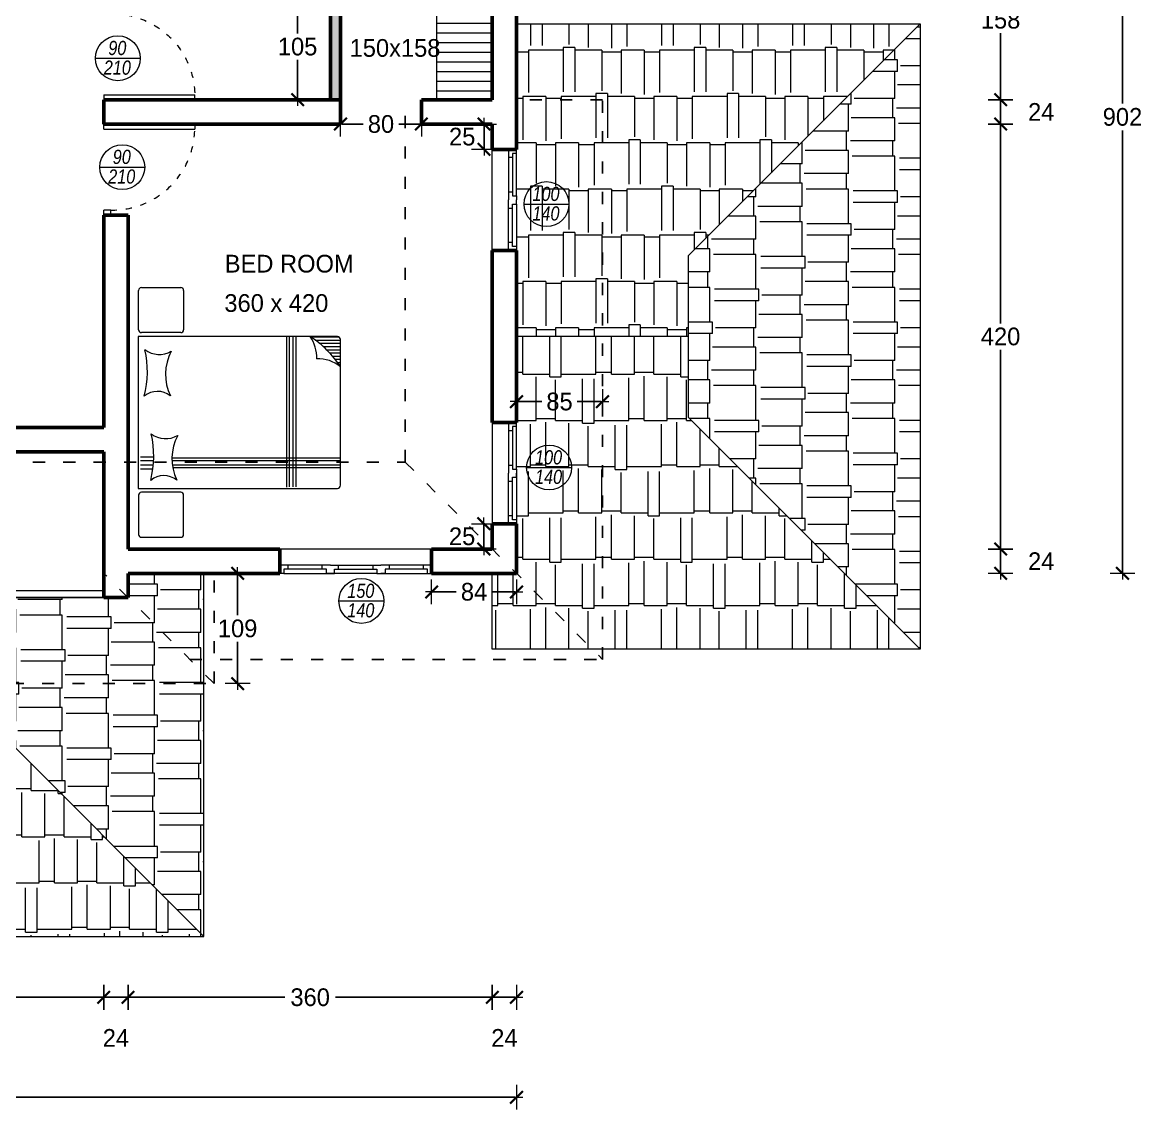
# Model space of a CAD drawing. Header units: centimetres. Extents: x 157 to 5401, y -672 to 3176.
# Drawn here: x 4294 to 5401, y -672 to 402 of the extents above; entities that cross this region are included whole.
import ezdxf

# ---------------------------------------------------------------- set-up
doc = ezdxf.new("R2010")
doc.units = ezdxf.units.CM
doc.header["$PDMODE"] = 35
doc.linetypes.add('ACAD_ISO03W100', pattern=[30, 12, -18])
doc.layers.get('0').update_dxf_attribs({"lineweight": 25})
for name, color, linetype, lineweight in [('1.000', 144, 'Continuous', 13), ('Dimension', 8, 'Continuous', 18), ('Door', 4, 'Continuous', 13), ('DTEXT', 76, 'Continuous', 15), ('FURNIT', 204, 'Continuous', 9), ('Roof Line', 2, 'ACAD_ISO03W100', 25), ('Text', 32, 'Continuous', 20), ('Wall', 1, 'Continuous', 50), ('Win', 5, 'Continuous', 20)]:
    doc.layers.add(name, color=color, linetype=linetype, lineweight=lineweight)
doc.styles.add('ITALIAN', font='ARIALNBI.TTF')
doc.styles.get("Standard").update_dxf_attribs({"font": 'comicbd.ttf'})
doc.dimstyles.get("Standard").update_dxf_attribs({"dimscale": 0.7, "dimtxt": 25, "dimasz": 1.75, "dimexe": 1.25, "dimexo": 0.625, "dimgap": 5, "dimtad": 0, "dimtih": 1, "dimtoh": 1, "dimdec": 0, "dimdsep": 46, "dimtxsty": 'Standard', "dimblk": 'Ar+', "dimcen": 2.5, "dimse1": 1, "dimse2": 1, "dimclrt": 7, "dimadec": 0, "dimazin": 0, "dimtfac": 1, "dimtdec": 0, "dimtmove": 2, "dimatfit": 3, "dimfxl": 1, "dimarcsym": 0})
pattern_1 = [(0, (1086.99, -265.57), (97.155, 45.72), [22.86, -19.05, 26.67, -11.43, 34.29, -15.24]), (0, (1109.85, -263.664), (97.155, 45.72), [19.05, -72.39, 15.24, -22.86]), (0, (1155.57, -268.427), (97.155, 45.72), [11.43, -118.11]), (90, (1086.99, -265.57), (-32.385, 45.72), [43.815, -139.065]), (90, (1109.85, -265.57), (-32.385, 45.72), [42.8625, -140.0175]), (90, (1128.9, -265.57), (-32.385, 45.72), [40.005, -142.875]), (90, (1155.57, -268.427), (-32.385, 45.72), [43.815, -139.065]), (90, (1167, -268.427), (-32.385, 45.72), [43.815, -139.065]), (90, (1201.29, -265.57), (-32.385, 45.72), [41.91, -140.97])]
pattern_2 = [(90, (1086.99, -265.57), (-45.72, 97.155), [22.86, -19.05, 26.67, -11.43, 34.29, -15.24]), (90, (1085.086, -242.71), (-45.72, 97.155), [19.05, -72.39, 15.24, -22.86]), (90, (1089.85, -196.99), (-45.72, 97.155), [11.43, -118.11]), (180, (1086.99, -265.57), (-45.72, -32.385), [43.815, -139.065]), (180, (1086.99, -242.71), (-45.72, -32.385), [42.8625, -140.0175]), (180, (1086.99, -223.66), (-45.72, -32.385), [40.005, -142.875]), (180, (1089.85, -196.99), (-45.72, -32.385), [43.815, -139.065]), (180, (1089.85, -185.56), (-45.72, -32.385), [43.815, -139.065]), (180, (1086.99, -151.27), (-45.72, -32.385), [41.91, -140.97])]

# ---------------------------------------------------------------- blocks, each defined once
blk = doc.blocks.new('BED')
h = blk.add_hatch()
h.set_pattern_fill('LINE', color=256, angle=90, style=0)
h.set_pattern_definition([(90, (596.1703, -996.858), (-3.175, -7e-16), [])])
h.paths.add_polyline_path([(45, -200), (72, -200, 0.414214), (75, -197), (75, -170, -0.104414)])
for p, q in [((-75, 0), (-75, -197)), ((75, 0), (-75, 0)), ((75, -197), (75, 0)), ((-123.4, -3.2), (-123.4, -42.1)), ((-81.7, -0.4), (-120.6, -0.4)), ((-78.9, -42.1), (-78.9, -3.2)), ((-55.8, -2.2), (-55.8, -14.6)), ((-51.7, -2.2), (-51.7, -15)), ((-47.6, -2.2), (-47.6, -15.3)), ((-44, -2.2), (-44, -15.4)), ((78.9, -42.1), (78.9, -3.2)), ((81.7, -0.4), (120.6, -0.4)), ((123.4, -3.2), (123.4, -42.1)), ((-54.4, -34.1), (-54.4, -200)), ((-51.7, -33.7), (-51.7, -200)), ((-47.6, -33.4), (-47.6, -200)), ((-44.9, -33.3), (-44.9, -200)), ((-120.6, -44.9), (-81.7, -44.9)), ((120.6, -44.9), (81.7, -44.9)), ((-73.9, -147.1), (75, -147.1)), ((-73.6, -149.7), (75, -149.7)), ((-73.6, -153.3), (75, -153.3)), ((-73.4, -156.1), (75, -156.1)), ((-72, -200), (72, -200))]:
    blk.add_line(p, q)
for centre, radius, start, end in [((-120.6, -3.2), 2.78, 90, 180), ((-81.7, -3.2), 2.78, 0, 90), ((0.4, -19.1), 20.4, 321.548, 39.7706), ((40.3, 89), 98.1, 255.7159, 282.8073), ((80.6, -20.8), 23.3, 142.6889, 210.7999), ((81.7, -3.2), 2.78, 90, 180), ((120.6, -3.2), 2.78, 0, 90), ((-82.8, -25.5), 20.4, 321.548, 39.7706), ((-42.9, 82.7), 98.1, 255.7159, 282.8073), ((-2.6, -27.1), 23.3, 142.6889, 210.7999), ((37.6, -75.9), 48.9, 62.0019, 115.6938), ((-120.6, -42.1), 2.78, 180, 270), ((-81.7, -42.1), 2.78, 270, 0), ((-45.6, -82.3), 48.9, 62.0019, 115.6938), ((81.7, -42.1), 2.78, 180, 270), ((120.6, -42.1), 2.78, 270, 0), ((-11, -114), 102.7, 303.0782, 326.9218), ((18.8, -177.9), 34.3, 319.8721, 2.475), ((54.2, -139.5), 37, 268.2727, 304.3395), ((-72, -197), 3, 180, 270), ((72, -197), 3, 270, 0)]:
    blk.add_arc(centre, radius, start, end)
blk = doc.blocks.new('90 D1 210')
at = {"linetype": 'ACAD_ISO03W100', "ltscale": 0.5}
blk.add_arc((-8.5, 3.5), 81.5, 88.9456, 178.9456, dxfattribs=at)
at = {"layer": 'Win'}
for p, q in [((-7, 90), (-7, 85)), ((-7, 90), (0, 90)), ((0, 90), (0, 85)), ((-7, 85), (0, 85)), ((0, 5), (-90, 5)), ((-90, 0), (-90, 5)), ((0, 0), (-90, 0)), ((0, 5), (0, 0))]:
    blk.add_line(p, q, dxfattribs=at)
blk = doc.blocks.new('Ar+')
for p, q in [((0, 10), (0, -10)), ((-5, 0), (5, 0))]:
    blk.add_line(p, q)
at = {"lineweight": 35}
blk.add_line((5, 5), (-5, -5), dxfattribs=at)
blk = doc.blocks.new('*D87')
at = {"layer": 'Defpoints', "color": 0, "transparency": 16777216}
for p in [(4758.3, 483.6), (4758.3, 325.6), (5260.8, 325.6)]:
    blk.add_point(p, dxfattribs=at)
at = {"layer": 'Dimension', "color": 0, "lineweight": -2, "transparency": 16777216}
for p, q in [((5260.8, 482.4), (5260.8, 417.7)), ((5260.8, 326.8), (5260.8, 391.5))]:
    blk.add_line(p, q, dxfattribs=at)
at = {"layer": 'Dimension', "color": 0, "lineweight": -2, "transparency": 16777216, "xscale": 1.225, "yscale": 1.225, "zscale": 1.225}
for p, rotation in [((5260.8, 483.6), 90), ((5260.8, 325.6), 270)]:
    blk.add_blockref('Ar+', p, dxfattribs=dict(at, rotation=rotation))
at = {"layer": 'Dimension', "color": 7, "transparency": 16777216, "insert": (5260.8, 404.6), "char_height": 17.5, "attachment_point": 5}
blk.add_mtext('158', dxfattribs=at)
blk = doc.blocks.new('*D88')
at = {"layer": 'Defpoints', "color": 0, "transparency": 16777216}
for p in [(4758.3, 325.6), (4758.3, 301.6), (5260.8, 301.6)]:
    blk.add_point(p, dxfattribs=at)
at = {"layer": 'Dimension', "color": 0, "lineweight": -2, "transparency": 16777216}
blk.add_line((5260.8, 324.4), (5260.8, 302.8), dxfattribs=at)
at = {"layer": 'Dimension', "color": 0, "lineweight": -2, "transparency": 16777216, "xscale": 1.225, "yscale": 1.225, "zscale": 1.225}
for p, rotation in [((5260.8, 325.6), 90), ((5260.8, 301.6), 270)]:
    blk.add_blockref('Ar+', p, dxfattribs=dict(at, rotation=rotation))
at = {"layer": 'Dimension', "color": 7, "transparency": 16777216, "insert": (5301, 313.6), "char_height": 17.5, "attachment_point": 5}
blk.add_mtext('24', dxfattribs=at)
blk = doc.blocks.new('*D89')
at = {"layer": 'Defpoints', "color": 0, "transparency": 16777216}
for p in [(4758.3, 301.6), (4758.3, -118.4), (5260.8, -118.4)]:
    blk.add_point(p, dxfattribs=at)
at = {"layer": 'Dimension', "color": 0, "lineweight": -2, "transparency": 16777216}
for p, q in [((5260.8, 300.4), (5260.8, 104.6)), ((5260.8, -117.2), (5260.8, 78.6))]:
    blk.add_line(p, q, dxfattribs=at)
at = {"layer": 'Dimension', "color": 0, "lineweight": -2, "transparency": 16777216, "xscale": 1.225, "yscale": 1.225, "zscale": 1.225}
for p, rotation in [((5260.8, 301.6), 90), ((5260.8, -118.4), 270)]:
    blk.add_blockref('Ar+', p, dxfattribs=dict(at, rotation=rotation))
at = {"layer": 'Dimension', "color": 7, "transparency": 16777216, "insert": (5260.8, 91.6), "char_height": 17.5, "attachment_point": 5}
blk.add_mtext('420', dxfattribs=at)
blk = doc.blocks.new('*D90')
at = {"layer": 'Defpoints', "color": 0, "transparency": 16777216}
for p in [(4758.3, -118.4), (4782.3, -142.4), (5260.8, -142.4)]:
    blk.add_point(p, dxfattribs=at)
at = {"layer": 'Dimension', "color": 0, "lineweight": -2, "transparency": 16777216}
blk.add_line((5260.8, -119.6), (5260.8, -141.2), dxfattribs=at)
at = {"layer": 'Dimension', "color": 0, "lineweight": -2, "transparency": 16777216, "xscale": 1.225, "yscale": 1.225, "zscale": 1.225}
for p, rotation in [((5260.8, -118.4), 90), ((5260.8, -142.4), 270)]:
    blk.add_blockref('Ar+', p, dxfattribs=dict(at, rotation=rotation))
at = {"layer": 'Dimension', "color": 7, "transparency": 16777216, "insert": (5301, -130.4), "char_height": 17.5, "attachment_point": 5}
blk.add_mtext('24', dxfattribs=at)
blk = doc.blocks.new('*D91')
at = {"layer": 'Defpoints', "color": 0, "transparency": 16777216}
for p in [(4782.3, 759.6), (4782.3, -142.4), (5381.3, -142.4)]:
    blk.add_point(p, dxfattribs=at)
at = {"layer": 'Dimension', "color": 0, "lineweight": -2, "transparency": 16777216}
for p, q in [((5381.3, 758.4), (5381.3, 321.9)), ((5381.3, -141.2), (5381.3, 295.3))]:
    blk.add_line(p, q, dxfattribs=at)
at = {"layer": 'Dimension', "color": 0, "lineweight": -2, "transparency": 16777216, "xscale": 1.225, "yscale": 1.225, "zscale": 1.225}
for p, rotation in [((5381.3, 759.6), 90), ((5381.3, -142.4), 270)]:
    blk.add_blockref('Ar+', p, dxfattribs=dict(at, rotation=rotation))
at = {"layer": 'Dimension', "color": 7, "transparency": 16777216, "insert": (5381.3, 308.6), "char_height": 17.5, "attachment_point": 5}
blk.add_mtext('902', dxfattribs=at)
blk = doc.blocks.new('*D92')
at = {"layer": 'Defpoints', "color": 0, "transparency": 16777216}
for p in [(4758.3, -118.4), (4782.3, -142.4), (4758.3, -561.4)]:
    blk.add_point(p, dxfattribs=at)
at = {"layer": 'Dimension', "color": 0, "lineweight": -2, "transparency": 16777216}
blk.add_line((4781.1, -561.4), (4759.5, -561.4), dxfattribs=at)
at = {"layer": 'Dimension', "color": 0, "lineweight": -2, "transparency": 16777216, "xscale": 1.225, "yscale": 1.225, "zscale": 1.225, "rotation": 180}
blk.add_blockref('Ar+', (4758.3, -561.4), dxfattribs=at)
at = {"layer": 'Dimension', "color": 0, "lineweight": -2, "transparency": 16777216, "xscale": 1.225, "yscale": 1.225, "zscale": 1.225}
blk.add_blockref('Ar+', (4782.3, -561.4), dxfattribs=at)
at = {"layer": 'Dimension', "color": 7, "transparency": 16777216, "insert": (4770.3, -601.5), "char_height": 17.5, "attachment_point": 5}
blk.add_mtext('24', dxfattribs=at)
blk = doc.blocks.new('*D93')
at = {"layer": 'Defpoints', "color": 0, "transparency": 16777216}
for p in [(4758.3, -118.4), (4398.3, -166.4), (4398.3, -561.4)]:
    blk.add_point(p, dxfattribs=at)
at = {"layer": 'Dimension', "color": 0, "lineweight": -2, "transparency": 16777216}
for p, q in [((4399.5, -561.4), (4553.4, -561.4)), ((4757.1, -561.4), (4603.2, -561.4))]:
    blk.add_line(p, q, dxfattribs=at)
at = {"layer": 'Dimension', "color": 0, "lineweight": -2, "transparency": 16777216, "xscale": 1.225, "yscale": 1.225, "zscale": 1.225, "rotation": 180}
blk.add_blockref('Ar+', (4398.3, -561.4), dxfattribs=at)
at = {"layer": 'Dimension', "color": 0, "lineweight": -2, "transparency": 16777216, "xscale": 1.225, "yscale": 1.225, "zscale": 1.225}
blk.add_blockref('Ar+', (4758.3, -561.4), dxfattribs=at)
at = {"layer": 'Dimension', "color": 7, "transparency": 16777216, "insert": (4578.3, -561.4), "char_height": 17.5, "attachment_point": 5}
blk.add_mtext('360', dxfattribs=at)
blk = doc.blocks.new('*D94')
at = {"layer": 'Defpoints', "color": 0, "transparency": 16777216}
for p in [(4374.3, -166.4), (4398.3, -166.4), (4374.3, -561.4)]:
    blk.add_point(p, dxfattribs=at)
at = {"layer": 'Dimension', "color": 0, "lineweight": -2, "transparency": 16777216}
blk.add_line((4397.1, -561.4), (4375.5, -561.4), dxfattribs=at)
at = {"layer": 'Dimension', "color": 0, "lineweight": -2, "transparency": 16777216, "xscale": 1.225, "yscale": 1.225, "zscale": 1.225, "rotation": 180}
blk.add_blockref('Ar+', (4374.3, -561.4), dxfattribs=at)
at = {"layer": 'Dimension', "color": 0, "lineweight": -2, "transparency": 16777216, "xscale": 1.225, "yscale": 1.225, "zscale": 1.225}
blk.add_blockref('Ar+', (4398.3, -561.4), dxfattribs=at)
at = {"layer": 'Dimension', "color": 7, "transparency": 16777216, "insert": (4386.3, -601.5), "char_height": 17.5, "attachment_point": 5}
blk.add_mtext('24', dxfattribs=at)
blk = doc.blocks.new('*D95')
at = {"layer": 'Defpoints', "color": 0, "transparency": 16777216}
for p in [(3972.3, -166.4), (4374.3, -166.4), (3972.3, -561.4)]:
    blk.add_point(p, dxfattribs=at)
at = {"layer": 'Dimension', "color": 0, "lineweight": -2, "transparency": 16777216}
for p, q in [((3973.5, -561.4), (4148.3, -561.4)), ((4373.1, -561.4), (4198.3, -561.4))]:
    blk.add_line(p, q, dxfattribs=at)
at = {"layer": 'Dimension', "color": 0, "lineweight": -2, "transparency": 16777216, "xscale": 1.225, "yscale": 1.225, "zscale": 1.225, "rotation": 180}
blk.add_blockref('Ar+', (3972.3, -561.4), dxfattribs=at)
at = {"layer": 'Dimension', "color": 0, "lineweight": -2, "transparency": 16777216, "xscale": 1.225, "yscale": 1.225, "zscale": 1.225}
blk.add_blockref('Ar+', (4374.3, -561.4), dxfattribs=at)
at = {"layer": 'Dimension', "color": 7, "transparency": 16777216, "insert": (4173.3, -561.4), "char_height": 17.5, "attachment_point": 5}
blk.add_mtext('402', dxfattribs=at)
blk = doc.blocks.new('*D99')
at = {"layer": 'Defpoints', "color": 0, "transparency": 16777216}
for p in [(3564.3, -142.4), (4782.3, -142.4), (3564.3, -660.1)]:
    blk.add_point(p, dxfattribs=at)
at = {"layer": 'Dimension', "color": 0, "lineweight": -2, "transparency": 16777216}
for p, q in [((3565.5, -660.1), (4140.5, -660.1)), ((4781.1, -660.1), (4206.1, -660.1))]:
    blk.add_line(p, q, dxfattribs=at)
at = {"layer": 'Dimension', "color": 0, "lineweight": -2, "transparency": 16777216, "xscale": 1.225, "yscale": 1.225, "zscale": 1.225, "rotation": 180}
blk.add_blockref('Ar+', (3564.3, -660.1), dxfattribs=at)
at = {"layer": 'Dimension', "color": 0, "lineweight": -2, "transparency": 16777216, "xscale": 1.225, "yscale": 1.225, "zscale": 1.225}
blk.add_blockref('Ar+', (4782.3, -660.1), dxfattribs=at)
at = {"layer": 'Dimension', "color": 7, "transparency": 16777216, "insert": (4173.3, -660.1), "char_height": 17.5, "attachment_point": 5}
blk.add_mtext('1218', dxfattribs=at)
blk = doc.blocks.new('*D134')
at = {"layer": 'Defpoints', "color": 0, "transparency": 16777216}
for p in [(4758.3, 301.6), (4750.2, 276.6), (4758.3, 276.6)]:
    blk.add_point(p, dxfattribs=at)
at = {"layer": 'Dimension', "color": 0, "lineweight": -2, "transparency": 16777216}
blk.add_line((4750.2, 300.4), (4750.2, 277.8), dxfattribs=at)
at = {"layer": 'Dimension', "color": 0, "lineweight": -2, "transparency": 16777216, "xscale": 1.225, "yscale": 1.225, "zscale": 1.225}
for p, rotation in [((4750.2, 301.6), 90), ((4750.2, 276.6), 270)]:
    blk.add_blockref('Ar+', p, dxfattribs=dict(at, rotation=rotation))
at = {"layer": 'Dimension', "color": 7, "transparency": 16777216, "insert": (4728.6, 289.1), "char_height": 17.5, "attachment_point": 5}
blk.add_mtext('25', dxfattribs=at)
blk = doc.blocks.new('*D135')
at = {"layer": 'Defpoints', "color": 0, "transparency": 16777216}
for p in [(4758.3, -93.4), (4750, -118.4), (4758.3, -118.4)]:
    blk.add_point(p, dxfattribs=at)
at = {"layer": 'Dimension', "color": 0, "lineweight": -2, "transparency": 16777216}
blk.add_line((4750, -94.6), (4750, -117.2), dxfattribs=at)
at = {"layer": 'Dimension', "color": 0, "lineweight": -2, "transparency": 16777216, "xscale": 1.225, "yscale": 1.225, "zscale": 1.225}
for p, rotation in [((4750, -93.4), 90), ((4750, -118.4), 270)]:
    blk.add_blockref('Ar+', p, dxfattribs=dict(at, rotation=rotation))
at = {"layer": 'Dimension', "color": 7, "transparency": 16777216, "insert": (4728.5, -105.9), "char_height": 17.5, "attachment_point": 5}
blk.add_mtext('25', dxfattribs=at)
blk = doc.blocks.new('*D136')
at = {"layer": 'Defpoints', "color": 0, "transparency": 16777216}
for p in [(4698.3, -142.4), (4782.3, -142.4), (4698.3, -160.7)]:
    blk.add_point(p, dxfattribs=at)
at = {"layer": 'Dimension', "color": 0, "lineweight": -2, "transparency": 16777216}
for p, q in [((4699.5, -160.7), (4722.6, -160.7)), ((4781.1, -160.7), (4758, -160.7))]:
    blk.add_line(p, q, dxfattribs=at)
at = {"layer": 'Dimension', "color": 0, "lineweight": -2, "transparency": 16777216, "xscale": 1.225, "yscale": 1.225, "zscale": 1.225, "rotation": 180}
blk.add_blockref('Ar+', (4698.3, -160.7), dxfattribs=at)
at = {"layer": 'Dimension', "color": 0, "lineweight": -2, "transparency": 16777216, "xscale": 1.225, "yscale": 1.225, "zscale": 1.225}
blk.add_blockref('Ar+', (4782.3, -160.7), dxfattribs=at)
at = {"layer": 'Dimension', "color": 7, "transparency": 16777216, "insert": (4740.3, -160.7), "char_height": 17.5, "attachment_point": 5}
blk.add_mtext('84', dxfattribs=at)
blk = doc.blocks.new('*D137')
at = {"layer": 'Defpoints', "color": 0, "transparency": 16777216}
for p in [(4483.3, -142.4), (4483.3, -251.4), (4506.6, -251.4)]:
    blk.add_point(p, dxfattribs=at)
at = {"layer": 'Dimension', "color": 0, "lineweight": -2, "transparency": 16777216}
for p, q in [((4506.6, -143.6), (4506.6, -183.6)), ((4506.6, -250.2), (4506.6, -210.2))]:
    blk.add_line(p, q, dxfattribs=at)
at = {"layer": 'Dimension', "color": 0, "lineweight": -2, "transparency": 16777216, "xscale": 1.225, "yscale": 1.225, "zscale": 1.225}
for p, rotation in [((4506.6, -142.4), 90), ((4506.6, -251.4), 270)]:
    blk.add_blockref('Ar+', p, dxfattribs=dict(at, rotation=rotation))
at = {"layer": 'Dimension', "color": 7, "transparency": 16777216, "insert": (4506.6, -196.9), "char_height": 17.5, "attachment_point": 5}
blk.add_mtext('109', dxfattribs=at)
blk = doc.blocks.new('*D138')
at = {"layer": 'Defpoints', "color": 0, "transparency": 16777216}
for p in [(4867.3, 27.3), (4782.3, 6.6), (4867.3, 6.6)]:
    blk.add_point(p, dxfattribs=at)
at = {"layer": 'Dimension', "color": 0, "lineweight": -2, "transparency": 16777216}
for p, q in [((4783.5, 27.3), (4807.3, 27.3)), ((4866.1, 27.3), (4842.3, 27.3))]:
    blk.add_line(p, q, dxfattribs=at)
at = {"layer": 'Dimension', "color": 0, "lineweight": -2, "transparency": 16777216, "xscale": 1.225, "yscale": 1.225, "zscale": 1.225, "rotation": 180}
blk.add_blockref('Ar+', (4782.3, 27.3), dxfattribs=at)
at = {"layer": 'Dimension', "color": 0, "lineweight": -2, "transparency": 16777216, "xscale": 1.225, "yscale": 1.225, "zscale": 1.225}
blk.add_blockref('Ar+', (4867.3, 27.3), dxfattribs=at)
at = {"layer": 'Dimension', "color": 7, "transparency": 16777216, "insert": (4824.8, 27.3), "char_height": 17.5, "attachment_point": 5}
blk.add_mtext('85', dxfattribs=at)
blk = doc.blocks.new('*D151')
at = {"layer": 'Defpoints', "color": 0, "transparency": 16777216}
for p in [(4608.3, 301.6), (4688.3, 301.6), (4688.3, 301.6)]:
    blk.add_point(p, dxfattribs=at)
at = {"layer": 'Dimension', "color": 0, "lineweight": -2, "transparency": 16777216}
for p, q in [((4609.5, 301.6), (4630.6, 301.6)), ((4687.1, 301.6), (4666, 301.6))]:
    blk.add_line(p, q, dxfattribs=at)
at = {"layer": 'Dimension', "color": 0, "lineweight": -2, "transparency": 16777216, "xscale": 1.225, "yscale": 1.225, "zscale": 1.225, "rotation": 180}
blk.add_blockref('Ar+', (4608.3, 301.6), dxfattribs=at)
at = {"layer": 'Dimension', "color": 0, "lineweight": -2, "transparency": 16777216, "xscale": 1.225, "yscale": 1.225, "zscale": 1.225}
blk.add_blockref('Ar+', (4688.3, 301.6), dxfattribs=at)
at = {"layer": 'Dimension', "color": 7, "transparency": 16777216, "insert": (4648.3, 301.6), "char_height": 17.5, "attachment_point": 5}
blk.add_mtext('80', dxfattribs=at)
blk = doc.blocks.new('*D156')
at = {"layer": 'Defpoints', "color": 0, "transparency": 16777216}
for p in [(4598.3, 430.6), (4565.9, 325.6), (4598.3, 325.6)]:
    blk.add_point(p, dxfattribs=at)
at = {"layer": 'Dimension', "color": 0, "lineweight": -2, "transparency": 16777216}
for p, q in [((4565.9, 429.4), (4565.9, 391.2)), ((4565.9, 326.8), (4565.9, 365))]:
    blk.add_line(p, q, dxfattribs=at)
at = {"layer": 'Dimension', "color": 0, "lineweight": -2, "transparency": 16777216, "xscale": 1.225, "yscale": 1.225, "zscale": 1.225}
for p, rotation in [((4565.9, 430.6), 90), ((4565.9, 325.6), 270)]:
    blk.add_blockref('Ar+', p, dxfattribs=dict(at, rotation=rotation))
at = {"layer": 'Dimension', "color": 7, "transparency": 16777216, "insert": (4565.9, 378.1), "char_height": 17.5, "attachment_point": 5}
blk.add_mtext('105', dxfattribs=at)

msp = doc.modelspace()

# ---------------------------------------------------------------- hatches: boundary and pattern name
at = {"layer": 'FURNIT'}
msp.add_hatch(color=176, dxfattribs=at).paths.add_polyline_path([(4598.3, 325.6), (4608.3, 325.6), (4608.3, 735.6), (4598.3, 735.6)])
h = msp.add_hatch(dxfattribs=at)
h.set_pattern_fill('LINE,_O', color=256, scale=3)
h.set_pattern_definition([(0, (241.7865, -265.569), (0, 9.525), [])])
h.paths.add_polyline_path([(4703.3, 325.6), (4758.3, 325.6), (4758.3, 483.6), (4703.3, 483.6)])
h = msp.add_hatch(dxfattribs=at)
h.set_pattern_fill('AR-RSHKE', color=176, scale=0.15, angle=180, style=0)
h.set_pattern_definition([(180, (1086.99, -265.57), (-97.155, -45.72), [22.86, -19.05, 26.67, -11.43, 34.29, -15.24]), (180, (1064.13, -267.474), (-97.155, -45.72), [19.05, -72.39, 15.24, -22.86]), (180, (1018.41, -262.71), (-97.155, -45.72), [11.43, -118.11]), (270, (1086.99, -265.57), (32.385, -45.72), [43.815, -139.065]), (270, (1064.13, -265.57), (32.385, -45.72), [42.8625, -140.0175]), (270, (1045.08, -265.57), (32.385, -45.72), [40.005, -142.875]), (270, (1018.41, -262.712), (32.385, -45.72), [43.815, -139.065]), (270, (1006.98, -262.712), (32.385, -45.72), [43.815, -139.065]), (270, (972.69, -265.57), (32.385, -45.72), [41.91, -140.97])])
h.paths.add_polyline_path([(5181.3, 400.6), (4782.3, 400.6), (4782.3, 325.6), (4782.3, 276.6), (4782.3, 272.6), (4782.3, 230.6), (4782.3, 226.6), (4782.3, 222.6), (4782.3, 180.6), (4782.3, 176.6), (4782.3, 91.6), (4952.3, 91.6), (4952.3, 171.6)])
h.paths.add_polyline_path([(4783.4, 242.3), (4832.1, 242.3), (4832.1, 212.3), (4783.4, 212.3)], flags=24)
h = msp.add_hatch(dxfattribs=at)
h.set_pattern_fill('AR-RSHKE', color=176, scale=0.15, angle=90, style=0)
h.set_pattern_definition(pattern_2)
h.paths.add_polyline_path([(5181.3, 400.6), (4952.3, 171.6), (4952.3, 11.6), (5181.3, -217.4)])
h = msp.add_hatch(dxfattribs=at)
h.set_pattern_fill('AR-RSHKE', color=176, scale=0.15, style=0)
h.set_pattern_definition(pattern_1)
h.paths.add_polyline_path([(4952.3, 11.6), (4952.3, 91.6), (4782.3, 91.6), (4782.3, 6.6), (4782.3, 2.6), (4782.3, -39.4), (4782.3, -43.4), (4782.3, -47.4), (4782.3, -89.4), (4782.3, -93.4), (4782.3, -142.4), (4758.3, -142.4), (4758.3, -217.4), (5181.3, -217.4)])
h.paths.add_polyline_path([(4786.8, -30.4), (4835.6, -30.4), (4835.6, -60.4), (4786.8, -60.4)], flags=24)
h = msp.add_hatch(dxfattribs=at)
h.set_pattern_fill('AR-RSHKE', color=176, scale=0.15, angle=90, style=0)
h.set_pattern_definition(pattern_2)
h.paths.add_polyline_path([(4473.3, -142.4), (4398.3, -142.4), (4398.3, -166.4), (4374.3, -166.4), (4173.3, -166.4), (4173.3, -281.4), (4253.3, -281.4), (4473.3, -501.4)])
h = msp.add_hatch(dxfattribs=at)
h.set_pattern_fill('AR-RSHKE', color=176, scale=0.15, style=0)
h.set_pattern_definition(pattern_1)
h.paths.add_polyline_path([(4253.3, -281.4), (4093.3, -281.4), (3873.3, -501.4), (4473.3, -501.4)])

# ---------------------------------------------------------------- linework, layer by layer
msp.add_line((3972.3, -166.4), (4374.3, -166.4))
at = {"layer": '1.000'}
for p, q in [((4703.3, 483.6), (4703.3, 325.6)), ((3972.3, -159.4), (4374.3, -159.4))]:
    msp.add_line(p, q, dxfattribs=at)
at = {"layer": 'DTEXT'}
for p, q in [((4366, 366.6), (4410.4, 366.6)), ((4370.4, 259), (4414.8, 259)), ((4789.7, 222.5), (4834, 222.5)), ((4792.3, -37.8), (4836.6, -37.8)), ((4606.7, -169.7), (4651.1, -169.7))]:
    msp.add_line(p, q, dxfattribs=at)
for centre in [(4388.2, 366.6), (4392.6, 259), (4811.9, 222.5), (4814.5, -37.8), (4628.9, -169.7)]:
    msp.add_circle(centre, 22.2, dxfattribs=at)
at = {"layer": 'Roof Line'}
for p, q in [((4672.3, -32.4), (4672.3, 325.6)), ((4867.3, 325.6), (4782.3, 325.6)), ((4867.3, -227.4), (4867.3, 325.6)), ((3674.3, -32.4), (4672.3, -32.4)), ((4672.3, -32.4), (4867.3, -227.4)), ((4483.3, -251.4), (4374.3, -142.4)), ((4483.3, -251.4), (4483.3, -142.4)), ((4459.3, -227.4), (4867.3, -227.4)), ((3863.3, -251.4), (4483.3, -251.4))]:
    msp.add_line(p, q, dxfattribs=at)
at = {"layer": 'Wall'}
for p, q in [((4782.3, 759.6), (4782.3, 325.6)), ((4598.3, 325.6), (4598.3, 735.6)), ((4608.3, 301.6), (4608.3, 735.6)), ((4758.3, 483.6), (4758.3, 325.6)), ((4374.3, 325.6), (4608.3, 325.6)), ((4374.3, 301.6), (4374.3, 325.6)), ((4688.3, 325.6), (4758.3, 325.6)), ((4688.3, 301.6), (4688.3, 325.6)), ((4782.3, 276.6), (4782.3, 325.6)), ((4374.3, 301.6), (4608.3, 301.6)), ((4688.3, 301.6), (4758.3, 301.6)), ((4758.3, 276.6), (4758.3, 301.6)), ((4782.3, 276.6), (4782.3, 301.6)), ((4782.3, 276.6), (4758.3, 276.6)), ((4374.3, 1.6), (4374.3, 211.6)), ((4374.3, 211.6), (4398.3, 211.6)), ((4398.3, -118.4), (4398.3, 211.6)), ((4782.3, 176.6), (4758.3, 176.6)), ((4758.3, 6.6), (4758.3, 176.6)), ((4782.3, 6.6), (4782.3, 176.6)), ((4782.3, 6.6), (4782.3, 176.6)), ((4273.3, 1.6), (4374.3, 1.6)), ((4782.3, 6.6), (4758.3, 6.6)), ((4273.3, -22.4), (4374.3, -22.4)), ((4374.3, -166.4), (4374.3, -22.4)), ((4758.3, -118.4), (4758.3, -93.4)), ((4782.3, -93.4), (4758.3, -93.4)), ((4782.3, -142.4), (4782.3, -93.4)), ((4782.3, -142.4), (4782.3, -93.4)), ((4398.3, -118.4), (4548.3, -118.4)), ((4548.3, -142.4), (4548.3, -118.4)), ((4698.3, -142.4), (4698.3, -118.4)), ((4698.3, -118.4), (4758.3, -118.4)), ((4398.3, -166.4), (4398.3, -142.4)), ((4398.3, -142.4), (4548.3, -142.4)), ((4698.3, -142.4), (4782.3, -142.4)), ((4374.3, -166.4), (4398.3, -166.4))]:
    msp.add_line(p, q, dxfattribs=at)
at = {"layer": 'Win'}
for p, q in [((4782.3, 400.6), (5181.3, 400.6)), ((5181.3, 400.6), (4952.3, 171.6)), ((5181.3, 400.6), (5181.3, -217.4)), ((4758.3, 176.6), (4758.3, 276.6)), ((4774.3, 276.6), (4774.3, 226.6)), ((4778.3, 268.6), (4774.3, 268.6)), ((4778.3, 272.6), (4778.3, 230.6)), ((4782.3, 272.6), (4778.3, 272.6)), ((4782.3, 272.6), (4782.3, 276.6)), ((4782.3, 230.6), (4782.3, 272.6)), ((4774.3, 234.6), (4778.3, 234.6)), ((4774.3, 176.6), (4774.3, 226.6)), ((4778.3, 230.6), (4782.3, 230.6)), ((4778.3, 180.6), (4778.3, 222.6)), ((4778.3, 222.6), (4782.3, 222.6)), ((4782.3, 230.6), (4782.3, 226.6)), ((4782.3, 222.6), (4782.3, 226.6)), ((4782.3, 222.6), (4782.3, 180.6)), ((4774.3, 218.6), (4778.3, 218.6)), ((4778.3, 184.6), (4774.3, 184.6)), ((4782.3, 180.6), (4778.3, 180.6)), ((4782.3, 180.6), (4782.3, 176.6)), ((4952.3, 11.6), (4952.3, 171.6)), ((4952.3, 91.6), (4782.3, 91.6)), ((5181.3, -217.4), (4952.3, 11.6)), ((4758.3, 6.6), (4758.3, -93.4)), ((4774.3, 6.6), (4774.3, -43.4)), ((4778.3, 2.6), (4778.3, -39.4)), ((4782.3, 2.6), (4778.3, 2.6)), ((4782.3, 2.6), (4782.3, 6.6)), ((4782.3, -39.4), (4782.3, 2.6)), ((4778.3, -1.4), (4774.3, -1.4)), ((4774.3, -35.4), (4778.3, -35.4)), ((4774.3, -93.4), (4774.3, -43.4)), ((4778.3, -39.4), (4782.3, -39.4)), ((4782.3, -39.4), (4782.3, -43.4)), ((4782.3, -47.4), (4782.3, -43.4)), ((4774.3, -51.4), (4778.3, -51.4)), ((4778.3, -89.4), (4778.3, -47.4)), ((4778.3, -47.4), (4782.3, -47.4)), ((4782.3, -47.4), (4782.3, -89.4)), ((4778.3, -85.4), (4774.3, -85.4)), ((4782.3, -89.4), (4778.3, -89.4)), ((4782.3, -89.4), (4782.3, -93.4)), ((4698.3, -118.4), (4548.3, -118.4)), ((4473.3, -501.4), (4473.3, -142.4)), ((4598.3, -134.4), (4548.3, -134.4)), ((4552.3, -142.4), (4548.3, -142.4)), ((4552.3, -138.4), (4552.3, -142.4)), ((4594.3, -138.4), (4552.3, -138.4)), ((4552.3, -142.4), (4602.3, -142.4)), ((4556.3, -134.4), (4556.3, -138.4)), ((4590.3, -138.4), (4590.3, -134.4)), ((4594.3, -142.4), (4594.3, -138.4)), ((4644.3, -142.4), (4594.3, -142.4)), ((4594.3, -142.4), (4598.3, -142.4)), ((4598.3, -134.4), (4648.3, -134.4)), ((4602.3, -142.4), (4598.3, -142.4)), ((4602.3, -138.4), (4644.3, -138.4)), ((4602.3, -142.4), (4602.3, -138.4)), ((4606.3, -138.4), (4606.3, -134.4)), ((4640.3, -134.4), (4640.3, -138.4)), ((4644.3, -138.4), (4644.3, -142.4)), ((4644.3, -142.4), (4694.3, -142.4)), ((4644.3, -142.4), (4648.3, -142.4)), ((4698.3, -134.4), (4648.3, -134.4)), ((4652.3, -142.4), (4648.3, -142.4)), ((4652.3, -138.4), (4652.3, -142.4)), ((4694.3, -138.4), (4652.3, -138.4)), ((4656.3, -134.4), (4656.3, -138.4)), ((4690.3, -138.4), (4690.3, -134.4)), ((4694.3, -142.4), (4694.3, -138.4)), ((4694.3, -142.4), (4698.3, -142.4)), ((4758.3, -217.4), (4758.3, -142.4)), ((5181.3, -217.4), (4758.3, -217.4)), ((4473.3, -501.4), (4253.3, -281.4)), ((3873.3, -501.4), (4473.3, -501.4))]:
    msp.add_line(p, q, dxfattribs=at)

# ---------------------------------------------------------------- block references
at = {"layer": 'Door', "xscale": -1}
msp.add_blockref('90 D1 210', (4374.3, 325.6), dxfattribs=at)
at = {"layer": 'Door', "rotation": 180}
msp.add_blockref('90 D1 210', (4374.3, 301.6), dxfattribs=at)
at = {"layer": 'FURNIT', "rotation": 90}
msp.add_blockref('BED', (4408.3, 16.6), dxfattribs=at)

# ---------------------------------------------------------------- texts
at = {"layer": 'DTEXT', "style": 'ITALIAN'}
for s, p in [(' 90', (4374.3, 369.8)), ('210', (4374.3, 350.4)), (' 90', (4378.7, 262.2)), ('210', (4378.7, 242.8)), ('100', (4798, 225.6)), ('140', (4798, 206.3)), ('100', (4800.6, -34.7)), ('140', (4800.6, -54)), ('150', (4615, -166.6)), ('140', (4615, -185.9))]:
    msp.add_text(s, height=14, dxfattribs=at).set_placement(p)
at = {"layer": 'Text'}
for s, p in [('150x158', (4617.3, 368.1)), ('BED ROOM', (4493.9, 154.9)), ('360 x 420', (4493.5, 116))]:
    msp.add_text(s, height=17.5, dxfattribs=at).set_placement(p)

# ---------------------------------------------------------------- dimensions: what is measured, and where the dimension line sits
at = {"layer": 'Dimension'}
for base, p1, p2, picture, middle in [((5381.3, -142.4), (4782.3, 759.6), (4782.3, -142.4), '*D91', (5381.3, 308.6)), ((5260.8, 325.6), (4758.3, 483.6), (4758.3, 325.6), '*D87', (5260.8, 404.6)), ((4565.9, 325.6), (4598.3, 430.6), (4598.3, 325.6), '*D156', (4565.9, 378.1)), ((5260.8, 301.6), (4758.3, 325.6), (4758.3, 301.6), '*D88', (5301, 313.6)), ((4750.2, 276.6), (4758.3, 301.6), (4758.3, 276.6), '*D134', (4728.6, 289.1)), ((5260.8, -118.4), (4758.3, 301.6), (4758.3, -118.4), '*D89', (5260.8, 91.6)), ((4750, -118.4), (4758.3, -93.4), (4758.3, -118.4), '*D135', (4728.5, -105.9)), ((5260.8, -142.4), (4758.3, -118.4), (4782.3, -142.4), '*D90', (5301, -130.4)), ((4506.6, -251.4), (4483.3, -142.4), (4483.3, -251.4), '*D137', (4506.6, -196.9))]:
    dim = msp.add_linear_dim(base=base, p1=p1, p2=p2, angle=90, dimstyle='Standard', dxfattribs=at)
    dim.commit()
    dim.dimension.update_dxf_attribs({"geometry": picture, "text_midpoint": middle})
for base, p1, p2, picture, middle in [((4688.3, 301.6), (4608.3, 301.6), (4688.3, 301.6), '*D151', (4648.3, 301.6)), ((4867.3, 27.3), (4782.3, 6.6), (4867.3, 6.6), '*D138', (4824.8, 27.3)), ((4398.3, -561.4), (4758.3, -118.4), (4398.3, -166.4), '*D93', (4578.3, -561.4)), ((4758.3, -561.4), (4782.3, -142.4), (4758.3, -118.4), '*D92', (4770.3, -601.5)), ((3564.3, -660.1), (4782.3, -142.4), (3564.3, -142.4), '*D99', (4173.3, -660.1)), ((4698.3, -160.7), (4782.3, -142.4), (4698.3, -142.4), '*D136', (4740.3, -160.7)), ((3972.3, -561.4), (4374.3, -166.4), (3972.3, -166.4), '*D95', (4173.3, -561.4)), ((4374.3, -561.4), (4398.3, -166.4), (4374.3, -166.4), '*D94', (4386.3, -601.5))]:
    dim = msp.add_linear_dim(base=base, p1=p1, p2=p2, dimstyle='Standard', dxfattribs=at)
    dim.commit()
    dim.dimension.update_dxf_attribs({"geometry": picture, "text_midpoint": middle})

doc.saveas('drawing.dxf')
